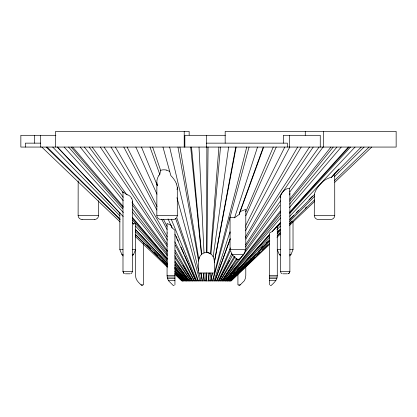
<?xml version="1.0" encoding="UTF-8"?>
<svg xmlns="http://www.w3.org/2000/svg" width="417" height="417" viewBox="0 0 417 417"><rect width="100%" height="100%" fill="white"/><g stroke="black" fill="none" stroke-linecap="round" stroke-linejoin="round"><path stroke-width="0.63" d="M82.06 219.488C79.949 219.446 78.167 217.653 78.12 215.547L78.167 180.895M176.146 218.331L174.817 219.212L173.368 219.488L160.785 219.488C158.674 219.446 156.881 217.658 156.839 215.547L156.865 182.901M206.498 280.886L206.519 273.015M190.689 147.065L201.432 254.5L201.64 254.318A13.438 8.595 26.6 0 1 203.996 252.947A5.525 3.69 -22.6 0 1 206.571 252.556L206.868 147.065M334.715 173.321L334.747 215.547C334.695 217.653 332.917 219.446 330.806 219.488L318.223 219.488C316.112 219.446 314.329 217.658 314.282 215.547L314.345 194.734A7.907 0.516 -46.5 0 1 314.345 194.51M206.676 280.886L206.759 273.015M210.397 253.781A6.109 4.029 0 0 0 206.973 252.566L208.073 147.065M319.094 147.065L289.33 188.656L289.872 193.165L289.601 194.979M281.918 273.635L281.121 273.109L280.427 271.441L280.427 196.464L281.173 194.093M199.243 257.711A21.246 14.798 8.1 0 0 198.815 259.306A6.396 2.674 -73 0 0 198.591 261.099L198.56 273.015L203.282 273.015L204.069 280.886L181.734 280.886L174.832 274.282M208.307 280.886L208.927 273.015M220.504 147.065L210.939 254.083L210.455 253.744L218.915 147.065M208.542 280.886L209.245 273.015M270.195 285.609L270.982 285.609C273.985 282.893 277.467 279.906 277.279 275.486L277.279 225.409M209.761 280.886L210.872 273.015M228.625 147.065L213.16 256.783A8.621 5.958 18.1 0 0 210.976 254.062M210.83 280.886L212.295 273.015L203.444 273.015L204.194 280.886L231.232 280.886L269.596 244.352M214.307 262.23L235.751 147.065M132.434 201.192L132.434 271.441L131.746 273.109L130.943 273.635M210.893 280.886L212.378 273.015L214.307 273.015L214.307 261.996A28.002 16.977 -30.2 0 0 213.181 256.773M214.307 262.804L236.152 147.065M177.027 216.996L177.303 215.547L177.298 187.332L176.521 183.949M98.584 200.728L98.584 215.547C98.537 217.653 96.754 219.446 94.649 219.488M158.794 175.713L159.8 174.421L160.623 170.412L152.648 147.065M212.477 280.886L246.739 147.065M212.826 280.886L230.048 217.273M249.053 147.065L230.08 217.153L234.568 217.789L239.196 214.411L263.69 147.065M239.196 214.411L239.53 213.202M239.582 213.03L239.869 211.992M214.093 280.886L230.048 231.722M234.568 217.789L257.518 147.065M177.001 189.563L177.079 189.339A13.214 7.506 33.4 0 0 177.272 188.369A14.47 8.215 33.4 0 0 177.298 188.051L177.298 187.332M214.958 280.886L224.414 254.709M224.612 254.162L227.76 245.436M227.958 244.894L229.929 239.436M241.422 207.609L239.963 211.648L245.79 209.386L245.79 249.611L243.716 254.625L238.706 259.635L237.132 259.635L232.123 254.625L230.048 249.611L230.048 217.054M241.631 207.035L242.668 204.148M242.876 203.574L244.336 199.535M244.544 198.961L247.25 191.466M247.458 190.887L248.501 188.004M248.709 187.426L250.164 183.391M250.372 182.813L251.415 179.93M251.623 179.357L253.083 175.317M253.291 174.744L254.328 171.856M254.537 171.283L255.996 167.243M256.205 166.67L257.247 163.787M257.451 163.209L258.91 159.174M259.119 158.596L260.161 155.713M260.37 155.134L261.824 151.1M262.032 150.521L263.075 147.639M215.021 280.886L230.392 238.618M132.387 255.746L133.508 254.625L135.582 249.611L132.434 249.611M289.627 255.944L290.951 254.625L293.026 249.611L293.026 221.714M216.459 280.886L230.471 247.88M245.79 211.779L273.265 147.065M216.903 280.886L230.075 251.185M245.79 215.73L276.236 147.065M218.185 280.886L231.92 253.281M245.79 225.399L284.769 147.065M218.753 280.886L226.9 265.275M227.484 264.159L229.522 260.255M218.935 280.886L232.811 254.678M245.504 230.705L289.789 147.065M281.267 193.926L281.955 192.883M220.113 280.886L234.328 256.351M245.311 237.393L297.644 147.065M220.645 280.886L235.073 256.908M245.811 239.066L301.178 147.065M221.891 280.886L236.611 258.41M245.509 244.815L309.503 147.065M222.157 280.886L232.248 265.728M89.191 147.065L123.025 192.503L124.308 192.774L126.747 194.687A3.508 2.424 18.1 0 1 127.711 194.901M222.449 280.886L237.341 258.931M245.493 246.911L313.209 147.065M223.33 280.886L238.957 259.056M244.904 250.737L280.615 200.832M223.929 280.886L279.927 205.3M289.69 192.122L323.071 147.065M318.312 186.488L322.894 181.635A13.662 7.172 -36.1 0 1 326.031 179.32L330.055 177.553A7.183 3.774 -36.1 0 1 331.421 177.361L361.205 147.065M282.121 192.659C283.883 190.605 286.416 187.999 289.33 188.656M225.05 280.886L236.684 266.129M225.107 280.886L280.349 211.023M289.685 199.217L330.926 147.065M225.446 280.886L280.511 212.498M289.622 201.182L333.193 147.065M226.004 280.886L280.24 215.453M289.617 204.137L336.92 147.065M226.65 280.886L280.563 217.914M289.408 207.577L341.221 147.065M227.343 280.886L228.094 280.042M229.975 277.92L231.852 275.799M233.728 273.677L235.23 271.978M237.862 269.012L239.363 267.313M227.718 280.886L269.408 234.635M269.408 284.821L269.408 233.108L272.311 231.419L280.516 222.313M289.591 212.248L348.346 147.065M227.833 280.886L269.408 235.011M277.279 226.327L280.547 222.72M289.523 212.816L349.112 147.065M228.052 280.886L269.736 235.35M276.966 227.453L280.37 223.731M289.726 213.509L350.551 147.065M228.725 280.886L269.512 237.674M276.966 229.772L280.474 226.056M289.685 216.298L355.034 147.065M272.311 231.419L277.279 226.186M229.402 280.886L231.659 278.566M233.921 276.242L235.725 274.381M236.632 273.453L243.408 266.484M244.763 265.087L247.479 262.298M250.19 259.515L251.545 258.118M261.037 248.36L263.294 246.035M266.458 242.783L267.36 241.855M229.532 280.886L232.212 278.149M233.103 277.237L250.961 258.983M252.301 257.612L255.871 253.963M258.55 251.227L269.262 240.27M277.743 231.602L279.531 229.777M290.242 218.826L293.813 215.172M296.492 212.435L298.723 210.152M308.992 199.66L312.562 196.006M334.57 173.508L339.016 168.963M229.647 280.886L269.789 240.051M277.289 232.425L280.375 229.282M289.638 219.863L314.345 194.734M230.08 280.886L269.747 241.266M277.237 233.786L280.323 230.705M289.58 221.458L314.705 196.365M334.538 176.558L364.067 147.065M232.285 279.124L235.423 276.044M238.112 273.406L241.704 269.882M249.773 261.959L251.566 260.198M230.674 280.886L243.778 268.121M246.035 265.921L255.074 257.117M256.882 255.355L260.046 252.275M262.303 250.075L267.724 244.789M278.572 234.224L279.927 232.905M289.414 223.658L292.129 221.02M305.228 208.255L306.589 206.931M230.83 280.886L269.486 243.471M277.222 235.986L280.401 232.905M289.497 224.101L314.512 199.889M334.523 180.519L369.087 147.065M201.432 254.5L200.051 256.174L199.175 258.04A21.632 15.038 6.6 0 0 198.836 259.311L179.935 147.065M276.987 237.304L280.224 234.224M289.471 225.42L314.428 201.651M334.768 182.281L371.745 147.065M245.405 227.156L245.79 226.822M201.64 254.318L191.497 147.065M132.627 223.33L133.758 224.075L135.077 223.012L135.582 223.455L135.582 275.486C135.4 279.906 138.877 282.893 141.884 285.609L142.671 285.609M230.048 233.119L230.45 232.832M135.29 230.601L135.582 230.554M55.888 135.306L20.85 135.306L20.85 147.065L396.15 147.065L396.15 131.391L225.175 131.391L225.175 143.146M225.3 135.306L184.846 135.306L184.846 147.065M40.725 143.146L25.374 143.146L25.374 147.065M206.431 143.146L287.402 143.146L287.402 147.065M78.12 215.547L98.584 215.547M156.839 215.547L177.303 215.547M314.282 215.547L334.747 215.547M82.066 219.488L94.638 219.488M119.841 212.415L119.841 249.611L122.989 249.611M230.048 249.611L245.79 249.611M280.427 249.611L277.279 249.611L279.354 254.625L280.427 255.699M289.878 249.611L293.026 249.611M119.841 249.611L121.915 254.625L123.203 254.625M132.22 254.625L133.508 254.625M232.123 254.625L243.716 254.625M279.354 254.625L280.646 254.625M289.664 254.625L290.951 254.625M132.434 271.441L122.989 271.441L122.994 191.731M280.427 271.441L289.878 271.441L289.878 193.321M125.361 273.802L130.062 273.802M282.799 273.802L287.506 273.802M171.126 225.347L167.071 223.455L167.071 275.486L174.942 275.486M269.408 275.486L277.279 275.486M167.071 275.486L167.222 277.018L174.942 277.018M269.408 277.018L277.128 277.018M167.222 277.018L167.493 278.368L174.942 278.368M269.408 278.368L276.862 278.368M167.493 278.368L168.458 280.698L174.942 280.698M269.408 280.698L275.898 280.698M141.097 284.821L143.458 284.821L143.458 243.439M240.281 284.821L237.919 284.821L237.919 273.87M174.155 285.609L173.368 285.609L168.458 280.698M238.706 285.609L239.494 285.609L244.409 280.698L245.373 278.368L245.79 275.486L245.79 266.4M206.577 252.551L206.973 252.566M132.033 202.344L167.561 250.935M167.071 232.952L167.441 233.004M166.477 170.131L169.677 171.351M123.682 273.109L122.989 271.441L123.677 273.109L124.48 273.635M168.051 218.904L172.08 227.885L174.942 230.163L174.942 284.821M41.783 147.065L120.049 221.901M135.238 236.429L167.462 267.24M179.925 278.686L182.187 280.886M46.167 147.065L120.106 219.696M135.343 234.667L167.603 266.359M175.223 273.844L182.391 280.886M47.079 147.065L119.903 218.967M135.421 234.349L167.113 265.655M174.822 273.271L182.531 280.886M146.57 244.789L150.542 248.751M154.071 252.275L157.605 255.793M162.015 260.198L165.549 263.721M177.903 276.044L182.755 280.886M121.915 254.625L123.234 255.944M178.273 276.044L183.063 280.886M52.698 147.065L119.841 215.824M135.285 231.638L167.634 264.769M175.067 272.379L183.371 280.886M57.212 147.065L119.841 213.139M135.582 229.751L167.608 263.539M174.963 271.3L184.048 280.886L174.994 271.274M57.494 147.065L123.182 216.501M135.582 229.611L167.634 263.492M64.166 147.065L123.317 212.524M132.455 222.631L133.758 224.075M135.582 226.097L167.3 261.198M175.036 269.757L185.091 280.886M68.576 147.065L122.608 208.771M132.585 220.166L135.077 223.012M135.582 223.59L166.941 259.4M174.78 268.355L185.753 280.886M71.166 147.065L123.161 207.577M132.46 218.404L167.545 259.238M174.728 267.605L186.144 280.886M72.694 147.065L123.265 206.597M132.455 217.419L167.566 258.748M175.088 267.605L186.373 280.886M175.427 267.605L186.587 280.886M80.21 147.065L123.208 200.692M132.278 212.008L167.384 255.793M174.879 265.144L187.499 280.886M280.74 197.47L280.427 196.464M84.37 147.065L123.276 197.246M132.429 209.058L167.525 254.318M175.156 264.159L188.124 280.886M132.314 204.971L167.363 252.04M174.9 262.163L188.849 280.886M178.309 265.973L189.193 280.886M92.193 147.065L126.747 194.687M175.046 261.245L189.297 280.886M100.315 147.065L167.259 246.384M175.01 257.888L190.517 280.886M104.083 147.065L167.295 244.294M174.77 255.793L191.08 280.886M110.985 147.065L167.394 240.114M174.999 252.66L192.117 280.886M183.047 265.275L192.352 280.886M115.363 147.065L167.29 236.835M175.031 250.221L192.774 280.886M123.823 147.065L156.86 210.027M161.666 219.186L167.071 229.491M175.286 245.144L194.041 280.886M131.777 198.56L130.667 196.913A5.989 4.139 18.1 0 0 127.748 194.838M127.091 147.065L157.079 206.566M163.464 219.238L167.071 226.4M174.864 241.86L194.53 280.886M135.843 147.065L156.98 194.207M174.942 234.276L195.844 280.886M176.261 236.423L177.048 238.206M177.574 239.389L178.361 241.167M180.988 247.099L181.515 248.282M181.776 248.876L182.828 251.248M183.089 251.837L184.142 254.208M184.668 255.397L186.503 259.546M186.769 260.14L187.822 262.512M188.083 263.101L189.136 265.473M189.396 266.067L195.964 280.886M141.462 147.065L157.444 185.789M171.241 219.233L196.688 280.886M149.99 147.065L159.8 174.421M175.583 218.456L197.966 280.886M176.573 217.09L198.367 280.886M157.412 185.701L156.87 182.99A20.678 15.007 -2.7 0 1 158.752 175.703M171.486 225.769L171.611 226.222M171.741 226.676L172.08 227.885M162.969 147.065L170.85 175.604A20.652 11.728 33.4 0 1 176.469 183.939M176.944 197.668L199.915 280.886M169.646 147.065L198.56 270.81M199.076 273.015L200.916 280.886M177.97 147.065L198.586 261.105M200.739 273.015L202.162 280.886M201.135 273.015L202.459 280.886M123.025 192.503L123.005 191.961M199.013 147.065L204.007 252.957M204.95 273.015L205.32 280.886M323.592 131.391L323.592 147.065M320.261 147.065L320.261 135.306L283.357 135.306L283.357 143.146M305.27 131.391L305.27 135.306M289.429 135.306L289.429 147.065M206.431 135.306L206.431 147.065M189.162 135.061L189.162 131.391L55.57 131.391L55.57 147.065M184.215 131.391L184.215 147.065M40.444 135.306L40.444 147.065M34.429 135.306L34.429 143.146M334.523 173.613A11.337 0.74 -46.5 0 1 331.369 177.402M160.623 170.407A7.881 5.098 16.3 0 1 166.482 170.089M206.994 252.488A6.109 4.102 -0.8 0 1 210.46 253.744M314.282 194.755A20.433 10.727 -36.1 0 1 318.353 186.493M131.746 198.565A9.419 6.505 18.1 0 1 132.298 202.323M289.878 271.441L289.184 273.109L288.387 273.635L289.184 273.109L289.878 271.441"/></g></svg>
